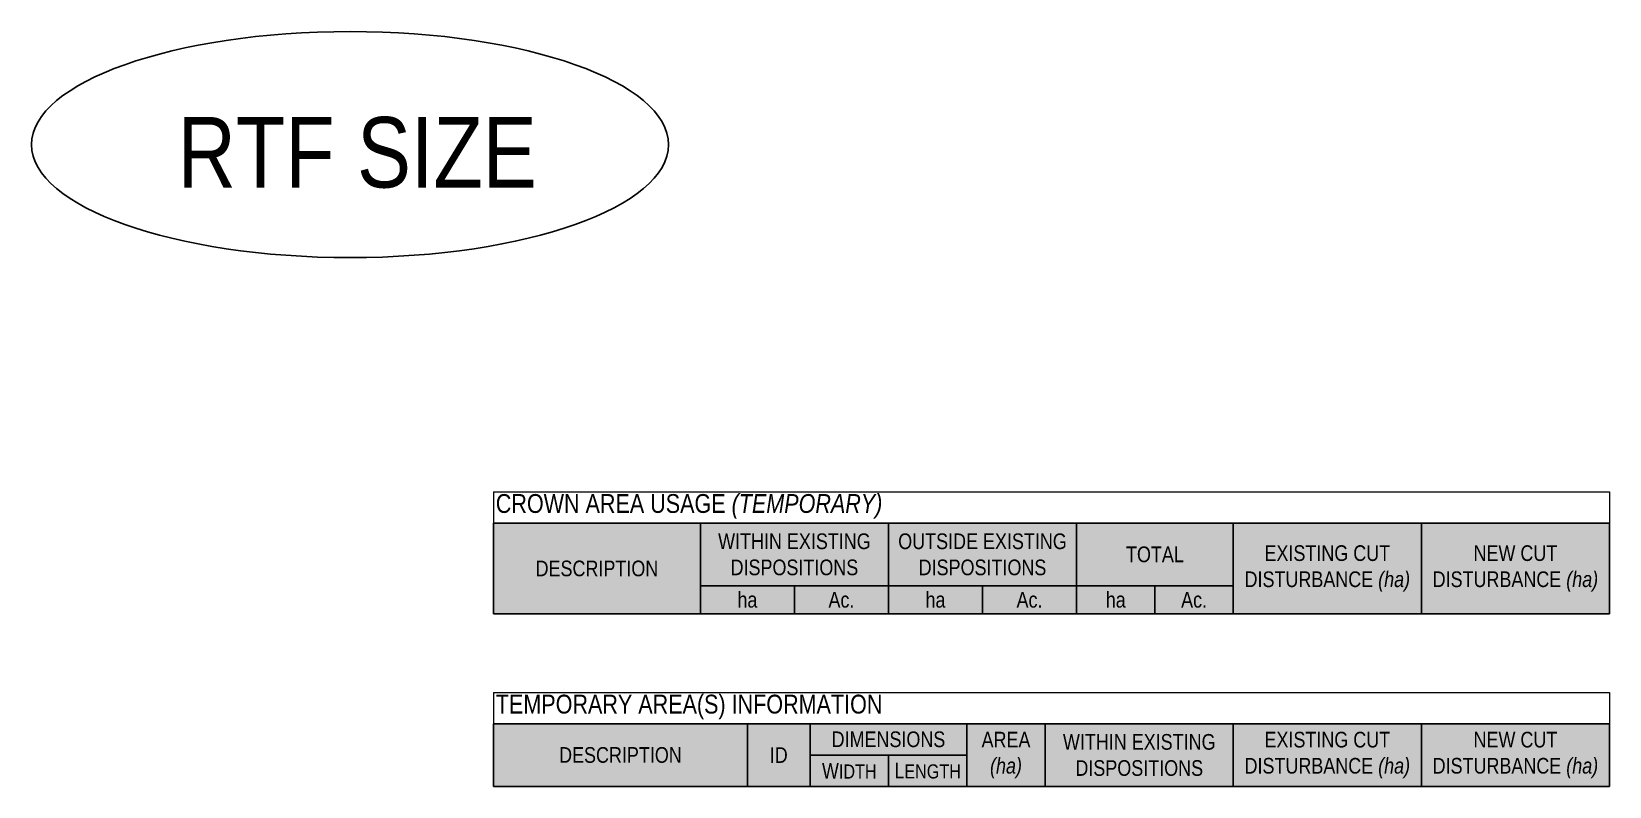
# Paper-space layout 'RTF' of a CAD drawing. Extents: x -743 to 264, y 771 to 1253.
import ezdxf
from ezdxf.enums import TextEntityAlignment as Align

# ---------------------------------------------------------------- set-up
doc = ezdxf.new("R2010")
doc.units = 0
doc.header["$LTSCALE"] = 5
doc.layers.get('Defpoints').update_dxf_attribs({"color": 9})
doc.layers.add('CG-NOTES', color=7, linetype='Continuous')
doc.styles.add('80', font='ARIALN.TTF', dxfattribs={"height": 10})
doc.styles.add('BOLD', font='ARIALNB.TTF')

# ---------------------------------------------------------------- blocks, each defined once
blk = doc.blocks.new('*T360')
at = {"layer": 'CG-NOTES', "color": 0, "linetype": 'ByBlock', "lineweight": -2, "transparency": 16777216}
for p, q in [((0, -20), (712, -20)), ((0, -20), (0, -78)), ((132, -20), (132, -78)), ((252, -20), (252, -78)), ((372, -20), (372, -78)), ((472, -20), (472, -78)), ((592, -20), (592, -78)), ((712, -20), (712, -78)), ((132, -60), (472, -60)), ((192, -60), (192, -78)), ((312, -60), (312, -78)), ((422, -60), (422, -78)), ((0, -78), (712, -78))]:
    blk.add_line(p, q, dxfattribs=at)
at = {"layer": 'CG-NOTES', "color": 254, "transparency": 16777216}
for points in [[(0, -20), (0, -78), (132, -20), (132, -78)], [(132, -20), (132, -60), (252, -20), (252, -60)], [(252, -20), (252, -60), (372, -20), (372, -60)], [(372, -20), (372, -60), (472, -20), (472, -60)], [(472, -20), (472, -78), (592, -20), (592, -78)], [(592, -20), (592, -78), (712, -20), (712, -78)], [(132, -60), (132, -78), (192, -60), (192, -78)], [(192, -60), (192, -78), (252, -60), (252, -78)], [(252, -60), (252, -78), (312, -60), (312, -78)], [(312, -60), (312, -78), (372, -60), (372, -78)], [(372, -60), (372, -78), (422, -60), (422, -78)], [(422, -60), (422, -78), (472, -60), (472, -78)]]:
    blk.add_solid(points, dxfattribs=at)
at = {"layer": 'Defpoints', "color": 8, "linetype": 'ByBlock', "lineweight": 0, "transparency": 16777216}
for p, q in [((0, 0), (712, 0)), ((0, 0), (0, -20)), ((712, 0), (712, -20))]:
    blk.add_line(p, q, dxfattribs=at)
at = {"layer": 'CG-NOTES', "color": 14, "transparency": 16777216, "insert": (1.5, -1.5), "char_height": 12, "width": 709, "attachment_point": 1, "style": '80'}
blk.add_mtext('CROWN AREA USAGE{\\fArial Narrow|b0|i1|c0|p34; (TEMPORARY)}', dxfattribs=at)
at = {"layer": 'CG-NOTES', "color": 1, "transparency": 16777216, "char_height": 10, "attachment_point": 5, "style": '80'}
for s, insert, width in [('WITHIN EXISTING DISPOSITIONS', (192, -40), 117), ('OUTSIDE EXISTING DISPOSITIONS', (312, -40), 117), ('TOTAL', (422, -40), 97), ('EXISTING CUT DISTURBANCE {\\fArial Narrow|b0|i1|c0|p34;(ha)}', (532, -49), 117), ('NEW CUT DISTURBANCE {\\fArial Narrow|b0|i1|c0|p34;(ha)}', (652, -49), 117), ('DESCRIPTION', (66, -49), 129), ('ha', (162, -69), 57), ('Ac.', (222, -69), 57), ('ha', (282, -69), 57), ('Ac.', (342, -69), 57), ('ha', (397, -69), 47), ('Ac.', (447, -69), 47)]:
    blk.add_mtext(s, dxfattribs=dict(at, insert=insert, width=width))
blk = doc.blocks.new('*T361')
at = {"layer": 'CG-NOTES', "color": 0, "linetype": 'ByBlock', "lineweight": -2, "transparency": 16777216}
for p, q in [((0, -20), (712, -20)), ((0, -20), (0, -60)), ((162, -20), (162, -60)), ((202, -20), (202, -60)), ((302, -20), (302, -60)), ((352, -20), (352, -60)), ((472, -20), (472, -60)), ((592, -20), (592, -60)), ((712, -20), (712, -60)), ((202, -40), (302, -40)), ((252, -40), (252, -60)), ((0, -60), (712, -60))]:
    blk.add_line(p, q, dxfattribs=at)
at = {"layer": 'CG-NOTES', "color": 254, "transparency": 16777216}
for points in [[(0, -20), (0, -60), (162, -20), (162, -60)], [(162, -20), (162, -60), (202, -20), (202, -60)], [(202, -20), (202, -40), (302, -20), (302, -40)], [(302, -20), (302, -60), (352, -20), (352, -60)], [(352, -20), (352, -60), (472, -20), (472, -60)], [(472, -20), (472, -60), (592, -20), (592, -60)], [(592, -20), (592, -60), (712, -20), (712, -60)], [(202, -40), (202, -60), (252, -40), (252, -60)], [(252, -40), (252, -60), (302, -40), (302, -60)]]:
    blk.add_solid(points, dxfattribs=at)
at = {"layer": 'Defpoints', "color": 8, "linetype": 'ByBlock', "lineweight": 0, "transparency": 16777216}
for p, q in [((0, 0), (712, 0)), ((0, 0), (0, -20)), ((712, 0), (712, -20))]:
    blk.add_line(p, q, dxfattribs=at)
at = {"layer": 'CG-NOTES', "color": 14, "transparency": 16777216, "insert": (1.5, -1.5), "char_height": 12, "width": 709, "attachment_point": 1, "style": '80'}
blk.add_mtext('TEMPORARY AREA(S) INFORMATION', dxfattribs=at)
at = {"layer": 'CG-NOTES', "color": 1, "transparency": 16777216, "char_height": 10, "attachment_point": 5}
for s, insert, width, style in [('DIMENSIONS', (252, -30), 97, '80'), ('AREA {\\fArial Narrow|b0|i1|c0|p34;(ha)}', (327, -40), 47, '80'), ('WITHIN EXISTING DISPOSITIONS', (412, -40), 117, '80'), ('EXISTING CUT DISTURBANCE {\\fArial Narrow|b0|i1|c0|p34;(ha)}', (532, -40), 117, '80'), ('NEW CUT DISTURBANCE {\\fArial Narrow|b0|i1|c0|p34;(ha)}', (652, -40), 117, '80'), ('DESCRIPTION', (81, -40), 159, '80'), ('ID', (182, -40), 37, '80'), ('{\\fArial Narrow|b0|i0|c0|p34;W\\H0.9x;IDTH}', (227, -50), 47, 'BOLD'), ('{\\fArial Narrow|b0|i0|c0|p34;L\\H0.9x;ENGTH}', (277, -50), 47, 'BOLD')]:
    blk.add_mtext(s, dxfattribs=dict(at, insert=insert, width=width, style=style))
blk = doc.blocks.new('*U359')
at = {"layer": 'Defpoints', "color": 2}
blk.add_ellipse((-4.5, 4.9), major_axis=(-203.2, 0), ratio=0.354839, dxfattribs=at)
for name, p in [('*T360', (87, -216.6)), ('*T361', (87, -344.6))]:
    blk.add_blockref(name, p)
at = {"layer": 'Defpoints', "color": 2, "style": '80'}
blk.add_text('RTF SIZE', height=45, dxfattribs=at).set_placement((0, 0), align=Align.MIDDLE_CENTER)

psp = doc.layouts.new('RTF')

# ---------------------------------------------------------------- block references
psp.add_blockref('*U359', (-535.4, 1176))

doc.saveas('drawing.dxf')
